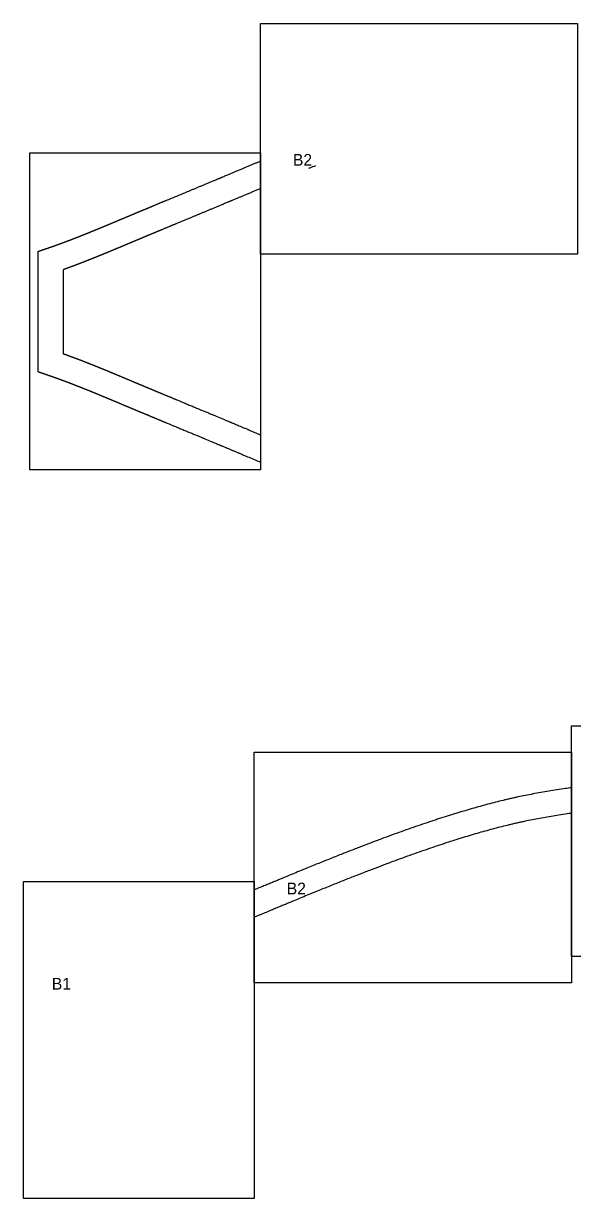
# Model space of a CAD drawing. Header units: inches. Extents: x -258 to 221, y -290 to -19.
# Drawn here: x -258.2 to -181.7, y -186.3 to -23.2 of the extents above; entities that cross this region are included whole.
import ezdxf

# ---------------------------------------------------------------- set-up
doc = ezdxf.new("R2010")
doc.units = ezdxf.units.IN
doc.header["$MEASUREMENT"] = 0

msp = doc.modelspace()

# ---------------------------------------------------------------- linework, layer by layer
at = {"color": 7, "linetype": 'Continuous', "lineweight": 25}
for p, q in [((-256.17, -54.9), (-256.17, -71.53)), ((-252.67, -57.4), (-252.67, -69.03))]:
    msp.add_line(p, q, dxfattribs=at)
for points in [[(-225.3, -23.21), (-181.3, -23.21), (-181.3, -55.21), (-225.3, -55.21)], [(-257.3, -41.17), (-225.3, -41.17), (-225.3, -85.17), (-257.3, -85.17)], [(-182.15, -120.72), (-138.15, -120.72), (-138.15, -152.72), (-182.15, -152.72)], [(-226.15, -124.36), (-182.15, -124.36), (-182.15, -156.36), (-226.15, -156.36)], [(-258.15, -142.31), (-226.15, -142.31), (-226.15, -186.31), (-258.15, -186.31)]]:
    msp.add_lwpolyline(points, close=True)
for points, degree, knots in [([(-225.3, -42.34), (-225.39, -42.38), (-225.61, -42.47), (-225.98, -42.62), (-226.4, -42.8), (-226.83, -42.98), (-227.21, -43.14), (-227.52, -43.27), (-227.76, -43.37), (-228, -43.47), (-228.24, -43.57), (-228.49, -43.68), (-228.79, -43.8), (-229.14, -43.95), (-229.52, -44.11), (-229.86, -44.25), (-230.15, -44.37), (-230.39, -44.48), (-230.56, -44.55), (-230.67, -44.59), (-230.74, -44.62), (-230.8, -44.65), (-230.89, -44.69), (-231, -44.73), (-231.13, -44.78), (-231.3, -44.86), (-231.5, -44.94), (-231.75, -45.05), (-232.07, -45.18), (-232.45, -45.34), (-232.82, -45.49), (-233.1, -45.61), (-233.37, -45.72), (-233.71, -45.86), (-234.11, -46.03), (-234.5, -46.19), (-234.89, -46.36), (-235.4, -46.57), (-236.02, -46.82), (-237, -47.23), (-237.75, -47.54), (-238.24, -47.75)], 3, [0.8267344, 0.8267344, 0.8267344, 0.8267344, 0.8281242, 0.8300773, 0.8320304, 0.8339836, 0.8359367, 0.8369133, 0.8378899, 0.8388664, 0.839843, 0.8408196, 0.8417961, 0.8437493, 0.8457024, 0.8476556, 0.8496087, 0.8515618, 0.853515, 0.8544916, 0.8554681, 0.8564447, 0.8574213, 0.8593744, 0.8613275, 0.8632807, 0.867187, 0.8710932, 0.8749995, 0.8828121, 0.8906246, 0.8945309, 0.8984372, 0.9062498, 0.9140623, 0.9218749, 0.9296874, 0.9375, 0.9531251, 0.9687502, 1.0000005, 1.0000005, 1.0000005, 1.0000005]), ([(-217.67, -42.96), (-217.92, -43.07), (-218.23, -43.19), (-218.55, -43.33), (-218.62, -43.35)], 3, [0.782907947, 0.782907947, 0.782907947, 0.782907947, 0.789062919, 0.790595826, 0.790595826, 0.790595826, 0.790595826]), ([(-225.3, -46.13), (-225.36, -46.16), (-225.57, -46.25), (-225.86, -46.37), (-226.17, -46.5), (-226.4, -46.6), (-226.64, -46.7), (-226.89, -46.8), (-227.13, -46.9), (-227.44, -47.03), (-227.79, -47.18), (-228.17, -47.34), (-228.5, -47.48), (-228.79, -47.6), (-229.04, -47.7), (-229.2, -47.77), (-229.31, -47.82), (-229.38, -47.85), (-229.45, -47.88), (-229.54, -47.91), (-229.65, -47.96), (-229.77, -48.01), (-229.94, -48.08), (-230.15, -48.17), (-230.4, -48.27), (-230.72, -48.41), (-231.1, -48.57), (-231.47, -48.72), (-231.75, -48.84), (-232.03, -48.95), (-232.36, -49.09), (-232.76, -49.26), (-233.16, -49.43), (-233.55, -49.59), (-233.93, -49.75), (-234.3, -49.9), (-234.8, -50.11), (-235.66, -50.47), (-236.4, -50.77), (-236.9, -50.98)], 3, [0.8331617, 0.8331617, 0.8331617, 0.8331617, 0.8339846, 0.8359377, 0.8369143, 0.8378909, 0.8388674, 0.839844, 0.8408205, 0.8417971, 0.8437502, 0.8457033, 0.8476565, 0.8496096, 0.8515627, 0.8535158, 0.8544924, 0.8554689, 0.8564455, 0.857422, 0.8593752, 0.8613283, 0.8632814, 0.8671876, 0.8710939, 0.8750001, 0.8828126, 0.890625, 0.8945313, 0.8984375, 0.90625, 0.9140625, 0.9218749, 0.9296874, 0.9374999, 0.9453123, 0.9531248, 0.9687498, 0.9999996, 0.9999996, 0.9999996, 0.9999996]), ([(-238.24, -47.75), (-239.05, -48.08), (-240.08, -48.51), (-240.65, -48.75), (-241.19, -48.98), (-241.65, -49.17), (-241.96, -49.3), (-242.18, -49.39), (-242.31, -49.45), (-242.37, -49.47), (-242.4, -49.48), (-242.42, -49.49), (-242.46, -49.51), (-242.56, -49.55), (-242.7, -49.61), (-242.92, -49.7), (-243.25, -49.84), (-243.68, -50.02), (-244.03, -50.17), (-244.22, -50.25), (-244.32, -50.29), (-244.4, -50.33), (-244.48, -50.36), (-244.53, -50.38), (-244.61, -50.41), (-244.8, -50.49), (-245.09, -50.61), (-245.4, -50.75), (-245.69, -50.87), (-245.92, -50.96), (-246.08, -51.03), (-246.2, -51.08), (-246.3, -51.12), (-246.37, -51.15), (-246.42, -51.17), (-246.47, -51.19), (-246.5, -51.2), (-246.52, -51.21), (-246.53, -51.22), (-246.54, -51.22), (-246.55, -51.23), (-246.56, -51.23), (-246.57, -51.23), (-246.59, -51.24), (-246.63, -51.26), (-246.67, -51.28), (-246.74, -51.31), (-246.83, -51.35), (-246.97, -51.4), (-247.11, -51.46), (-247.3, -51.54), (-247.55, -51.64), (-247.82, -51.76), (-248.06, -51.85), (-248.22, -51.92), (-248.35, -51.97), (-248.46, -52.02), (-248.54, -52.05), (-248.57, -52.06), (-248.6, -52.07), (-248.61, -52.08), (-248.63, -52.08), (-248.65, -52.09), (-248.69, -52.11), (-248.77, -52.14), (-248.9, -52.2), (-249.04, -52.26), (-249.22, -52.33), (-249.47, -52.43), (-249.75, -52.54), (-250.03, -52.65), (-250.27, -52.75), (-250.43, -52.81), (-250.55, -52.86), (-250.62, -52.89), (-250.66, -52.9), (-250.68, -52.91), (-250.7, -52.92), (-250.73, -52.93), (-250.78, -52.95), (-250.86, -52.98), (-250.99, -53.03), (-251.17, -53.1), (-251.42, -53.2), (-251.78, -53.33), (-252.19, -53.49), (-252.49, -53.6), (-252.64, -53.66), (-252.71, -53.69), (-252.74, -53.7), (-252.76, -53.7), (-252.8, -53.72), (-252.86, -53.74), (-252.95, -53.78), (-253.07, -53.82), (-253.21, -53.87), (-253.35, -53.92), (-253.49, -53.97), (-253.62, -54.02), (-253.76, -54.07), (-253.94, -54.13), (-254.18, -54.22), (-254.43, -54.3), (-254.6, -54.36), (-254.72, -54.41), (-254.81, -54.44), (-254.9, -54.47), (-255.06, -54.52), (-255.31, -54.6), (-255.81, -54.77), (-256.17, -54.9)], 2, [-0.000001, -0.000001, -0.000001, 0.084393, 0.118151, 0.151909, 0.185667, 0.210986, 0.227864, 0.240524, 0.246853, 0.249491, 0.250546, 0.252128, 0.257403, 0.265842, 0.278501, 0.29538, 0.320699, 0.346017, 0.358676, 0.365006, 0.369226, 0.373445, 0.37661, 0.37872, 0.383995, 0.396654, 0.413533, 0.430412, 0.447291, 0.45995, 0.468389, 0.476829, 0.483158, 0.487378, 0.491598, 0.494763, 0.496873, 0.498455, 0.499246, 0.499774, 0.500301, 0.500829, 0.50162, 0.503202, 0.505312, 0.508477, 0.512697, 0.519026, 0.527466, 0.535905, 0.548564, 0.565443, 0.582322, 0.594981, 0.603421, 0.61186, 0.61819, 0.621355, 0.623465, 0.624783, 0.625311, 0.626102, 0.627684, 0.630849, 0.637179, 0.645618, 0.654058, 0.666717, 0.683596, 0.700475, 0.717354, 0.730013, 0.738452, 0.744782, 0.747947, 0.749529, 0.750584, 0.752166, 0.754276, 0.757441, 0.763771, 0.77221, 0.784869, 0.801748, 0.827067, 0.852385, 0.865044, 0.871374, 0.874011, 0.875066, 0.876649, 0.879813, 0.884033, 0.890363, 0.898802, 0.907242, 0.915681, 0.924121, 0.93256, 0.941, 0.953659, 0.970538, 0.983197, 0.991636, 0.997966, 1.002186, 1.008515, 1.021175, 1.038053, 1.080251, 1.080251, 1.080251]), ([(-236.9, -50.98), (-237.74, -51.33), (-238.89, -51.81), (-239.5, -52.06), (-239.96, -52.26), (-240.41, -52.44), (-240.76, -52.59), (-240.93, -52.66), (-241, -52.69), (-241.05, -52.71), (-241.1, -52.73), (-241.16, -52.76), (-241.27, -52.8), (-241.45, -52.88), (-241.73, -53), (-242.09, -53.15), (-242.42, -53.29), (-242.65, -53.39), (-242.83, -53.46), (-242.96, -53.51), (-243.04, -53.55), (-243.08, -53.57), (-243.12, -53.58), (-243.16, -53.6), (-243.21, -53.62), (-243.3, -53.66), (-243.43, -53.71), (-243.61, -53.79), (-243.93, -53.92), (-244.32, -54.09), (-244.61, -54.21), (-244.79, -54.29), (-244.92, -54.34), (-245.01, -54.37), (-245.06, -54.4), (-245.11, -54.42), (-245.15, -54.43), (-245.17, -54.45), (-245.19, -54.45), (-245.19, -54.45), (-245.2, -54.46), (-245.21, -54.46), (-245.22, -54.46), (-245.24, -54.47), (-245.28, -54.49), (-245.33, -54.51), (-245.4, -54.54), (-245.49, -54.57), (-245.6, -54.62), (-245.76, -54.69), (-245.99, -54.78), (-246.24, -54.89), (-246.48, -54.99), (-246.72, -55.09), (-246.93, -55.17), (-247.07, -55.23), (-247.17, -55.27), (-247.23, -55.29), (-247.26, -55.31), (-247.28, -55.31), (-247.29, -55.32), (-247.31, -55.33), (-247.33, -55.34), (-247.36, -55.35), (-247.44, -55.38), (-247.55, -55.43), (-247.71, -55.49), (-247.94, -55.58), (-248.19, -55.69), (-248.44, -55.78), (-248.68, -55.88), (-248.89, -55.97), (-249.04, -56.03), (-249.16, -56.07), (-249.27, -56.11), (-249.33, -56.14), (-249.37, -56.15), (-249.4, -56.17), (-249.43, -56.18), (-249.47, -56.19), (-249.55, -56.22), (-249.66, -56.27), (-249.79, -56.32), (-249.95, -56.38), (-250.18, -56.47), (-250.43, -56.57), (-250.68, -56.66), (-250.93, -56.76), (-251.14, -56.84), (-251.29, -56.89), (-251.39, -56.93), (-251.46, -56.96), (-251.5, -56.97), (-251.53, -56.98), (-251.56, -56.99), (-251.6, -57.01), (-251.67, -57.03), (-251.78, -57.08), (-251.94, -57.13), (-252.13, -57.2), (-252.29, -57.26), (-252.39, -57.3), (-252.44, -57.32), (-252.48, -57.33), (-252.59, -57.37), (-252.67, -57.4)], 2, [0.0000009, 0.0000009, 0.0000009, 0.088243, 0.132364, 0.161778, 0.191192, 0.2206061, 0.2389898, 0.244505, 0.2481817, 0.2518585, 0.2555352, 0.2610504, 0.2720806, 0.2867876, 0.3088481, 0.3309087, 0.3456157, 0.3566459, 0.3639994, 0.3695146, 0.3722721, 0.3741105, 0.3759489, 0.3777873, 0.3805448, 0.3860599, 0.3934135, 0.4044437, 0.4265042, 0.4485647, 0.4632718, 0.474302, 0.4816555, 0.4871706, 0.4908474, 0.4945242, 0.4972817, 0.4986605, 0.4993499, 0.4998095, 0.5002691, 0.5007287, 0.5014181, 0.5027968, 0.5055544, 0.5092312, 0.5129079, 0.518423, 0.5257766, 0.5368068, 0.5515138, 0.5662208, 0.5809278, 0.5956349, 0.6066651, 0.6140186, 0.6195337, 0.6222913, 0.6236701, 0.6245893, 0.6255085, 0.6264277, 0.6278064, 0.630564, 0.6360791, 0.6434326, 0.6544629, 0.6691699, 0.6838769, 0.6985839, 0.7132909, 0.7243212, 0.7316747, 0.7390282, 0.7445433, 0.7473009, 0.7491393, 0.7509777, 0.752816, 0.7555736, 0.7610887, 0.7684422, 0.7757957, 0.786826, 0.801533, 0.81624, 0.830947, 0.845654, 0.8566843, 0.8640378, 0.8695529, 0.8723105, 0.8741489, 0.8759873, 0.8778256, 0.8805832, 0.8860983, 0.8934518, 0.9044821, 0.9155123, 0.9228659, 0.9274618, 0.9293002, 0.9320577, 0.9412496, 0.9412496, 0.9412496]), ([(-252.67, -69.03), (-252.62, -69.05), (-252.53, -69.08), (-252.39, -69.13), (-252.17, -69.21), (-251.95, -69.29), (-251.79, -69.35), (-251.67, -69.39), (-251.6, -69.42), (-251.56, -69.43), (-251.53, -69.44), (-251.5, -69.45), (-251.46, -69.47), (-251.39, -69.49), (-251.29, -69.53), (-251.14, -69.59), (-250.93, -69.67), (-250.68, -69.76), (-250.43, -69.86), (-250.18, -69.95), (-249.95, -70.04), (-249.79, -70.1), (-249.66, -70.15), (-249.55, -70.2), (-249.47, -70.23), (-249.43, -70.24), (-249.4, -70.26), (-249.37, -70.27), (-249.33, -70.28), (-249.27, -70.31), (-249.16, -70.35), (-249.05, -70.4), (-248.9, -70.46), (-248.68, -70.54), (-248.44, -70.64), (-248.19, -70.74), (-247.94, -70.84), (-247.71, -70.93), (-247.55, -71), (-247.44, -71.04), (-247.37, -71.07), (-247.32, -71.09), (-247.29, -71.1), (-247.26, -71.11), (-247.23, -71.13), (-247.17, -71.15), (-247.07, -71.19), (-246.93, -71.25), (-246.72, -71.34), (-246.48, -71.43), (-246.24, -71.54), (-245.99, -71.64), (-245.77, -71.73), (-245.6, -71.8), (-245.49, -71.85), (-245.4, -71.88), (-245.34, -71.91), (-245.28, -71.94), (-245.24, -71.95), (-245.22, -71.96), (-245.21, -71.96), (-245.2, -71.97), (-245.19, -71.97), (-245.18, -71.98), (-245.15, -71.99), (-245.11, -72.01), (-245.06, -72.02), (-245.01, -72.05), (-244.92, -72.08), (-244.79, -72.14), (-244.61, -72.22), (-244.32, -72.34), (-243.93, -72.5), (-243.61, -72.63), (-243.43, -72.71), (-243.3, -72.77), (-243.21, -72.8), (-243.16, -72.82), (-243.12, -72.84), (-243.08, -72.86), (-243.04, -72.88), (-242.96, -72.91), (-242.83, -72.96), (-242.66, -73.04), (-242.42, -73.14), (-242.1, -73.27), (-241.73, -73.42), (-241.46, -73.54), (-241.27, -73.62), (-241.16, -73.67), (-241.1, -73.69), (-241.05, -73.71), (-241, -73.73), (-240.93, -73.76), (-240.76, -73.83), (-240.41, -73.98), (-239.96, -74.17), (-239.5, -74.36), (-238.89, -74.61), (-237.74, -75.09), (-236.9, -75.44)], 2, [0.058636, 0.058636, 0.058636, 0.0641517, 0.0696675, 0.080699, 0.0954076, 0.1064391, 0.1137935, 0.1193092, 0.1220671, 0.1239057, 0.1257442, 0.1275828, 0.1303407, 0.1358565, 0.1432108, 0.1542423, 0.168951, 0.1836596, 0.1983683, 0.213077, 0.2241085, 0.2314628, 0.2388171, 0.2443329, 0.2470907, 0.2489293, 0.2507679, 0.2526065, 0.2553644, 0.2608801, 0.2682345, 0.2755888, 0.2866203, 0.301329, 0.3160376, 0.3307463, 0.345455, 0.3564865, 0.3638408, 0.3693565, 0.3721144, 0.373953, 0.3757916, 0.3776302, 0.380388, 0.3859038, 0.3932581, 0.4042896, 0.4189983, 0.433707, 0.4484156, 0.4631243, 0.4741558, 0.4815101, 0.4870259, 0.490703, 0.4943802, 0.4971381, 0.498517, 0.4992065, 0.4996661, 0.5003556, 0.5012749, 0.5026538, 0.5054117, 0.5090889, 0.512766, 0.5182818, 0.5256361, 0.5366676, 0.5513763, 0.5734393, 0.5955023, 0.6065338, 0.6138881, 0.6194039, 0.6221617, 0.6240003, 0.6258389, 0.6276775, 0.6304354, 0.6359511, 0.6433055, 0.654337, 0.6690456, 0.6911086, 0.7131716, 0.7278803, 0.7389118, 0.7444275, 0.7481047, 0.7517819, 0.755459, 0.7609748, 0.7793606, 0.808778, 0.8381953, 0.8676126, 0.9117386, 0.9999906, 0.9999906, 0.9999906]), ([(-256.17, -71.53), (-255.81, -71.65), (-255.3, -71.82), (-255.05, -71.91), (-254.88, -71.96), (-254.79, -72), (-254.67, -72.04), (-254.44, -72.12), (-254.16, -72.21), (-253.94, -72.29), (-253.83, -72.33), (-253.78, -72.35), (-253.72, -72.37), (-253.58, -72.42), (-253.37, -72.49), (-253.2, -72.56), (-253.06, -72.61), (-252.93, -72.65), (-252.84, -72.69), (-252.78, -72.71), (-252.74, -72.73), (-252.7, -72.74), (-252.62, -72.77), (-252.47, -72.83), (-252.24, -72.91), (-251.97, -73.02), (-251.69, -73.12), (-251.41, -73.23), (-251.16, -73.33), (-250.98, -73.4), (-250.85, -73.45), (-250.77, -73.48), (-250.72, -73.5), (-250.68, -73.51), (-250.65, -73.53), (-250.61, -73.54), (-250.53, -73.57), (-250.42, -73.62), (-250.25, -73.68), (-250.02, -73.78), (-249.74, -73.89), (-249.46, -74), (-249.18, -74.11), (-248.92, -74.22), (-248.76, -74.28), (-248.68, -74.32), (-248.63, -74.34), (-248.61, -74.35), (-248.59, -74.35), (-248.56, -74.36), (-248.53, -74.38), (-248.45, -74.41), (-248.34, -74.45), (-248.21, -74.51), (-248.05, -74.58), (-247.81, -74.67), (-247.54, -74.79), (-247.29, -74.89), (-247.1, -74.97), (-246.96, -75.03), (-246.82, -75.08), (-246.73, -75.12), (-246.66, -75.15), (-246.62, -75.17), (-246.58, -75.18), (-246.56, -75.19), (-246.55, -75.2), (-246.54, -75.2), (-246.53, -75.21), (-246.51, -75.21), (-246.49, -75.22), (-246.46, -75.24), (-246.41, -75.25), (-246.36, -75.28), (-246.29, -75.31), (-246.16, -75.36), (-245.95, -75.45), (-245.68, -75.56), (-245.39, -75.68), (-245.08, -75.81), (-244.79, -75.94), (-244.6, -76.01), (-244.53, -76.05), (-244.48, -76.07), (-244.44, -76.08), (-244.36, -76.11), (-244.23, -76.17), (-244.03, -76.26), (-243.68, -76.4), (-243.25, -76.59), (-242.92, -76.72), (-242.7, -76.81), (-242.57, -76.87), (-242.5, -76.9), (-242.45, -76.92), (-242.41, -76.94), (-242.37, -76.95), (-242.31, -76.98), (-242.17, -77.04), (-241.96, -77.13), (-241.64, -77.26), (-241.19, -77.45), (-240.65, -77.67), (-240.08, -77.91), (-239.05, -78.34), (-238.24, -78.68)], 2, [-0.079104, -0.079104, -0.079104, -0.036951, -0.02009, -0.007444, -0.001121, 0.003095, 0.013633, 0.030494, 0.047355, 0.057893, 0.061055, 0.063163, 0.068432, 0.081078, 0.093723, 0.102154, 0.110585, 0.116908, 0.121123, 0.124284, 0.126392, 0.129553, 0.135876, 0.148522, 0.165384, 0.182245, 0.199106, 0.215967, 0.228613, 0.237044, 0.243367, 0.246528, 0.248636, 0.250743, 0.252851, 0.256012, 0.262335, 0.270766, 0.283412, 0.300273, 0.317134, 0.333995, 0.350857, 0.363503, 0.369825, 0.372987, 0.374568, 0.375621, 0.377202, 0.37931, 0.382471, 0.388794, 0.397225, 0.405655, 0.418301, 0.435163, 0.452024, 0.46467, 0.4731, 0.481531, 0.487854, 0.492069, 0.495231, 0.497338, 0.498919, 0.499709, 0.500236, 0.501027, 0.50208, 0.503661, 0.505769, 0.50893, 0.513146, 0.517361, 0.523684, 0.53633, 0.553191, 0.570052, 0.586913, 0.603774, 0.61642, 0.62169, 0.623797, 0.625905, 0.628012, 0.633282, 0.641712, 0.654358, 0.67965, 0.704942, 0.721803, 0.734449, 0.740772, 0.744987, 0.748148, 0.750256, 0.753418, 0.759741, 0.772386, 0.789248, 0.814539, 0.848262, 0.881984, 0.915707, 1.000012, 1.000012, 1.000012]), ([(-236.9, -75.44), (-236.51, -75.6), (-235.93, -75.85), (-235.16, -76.17), (-234.67, -76.37), (-234.29, -76.53), (-233.91, -76.69), (-233.46, -76.87), (-232.96, -77.08), (-232.48, -77.28), (-232.16, -77.42), (-231.95, -77.5), (-231.81, -77.56), (-231.43, -77.72), (-230.99, -77.9), (-230.53, -78.1), (-230.29, -78.2), (-230.04, -78.3), (-229.83, -78.39), (-229.66, -78.46), (-229.55, -78.5), (-229.47, -78.54), (-229.4, -78.57), (-229.33, -78.6), (-229.23, -78.64), (-229.07, -78.71), (-228.85, -78.8), (-228.58, -78.91), (-228.27, -79.04), (-227.92, -79.19), (-227.52, -79.36), (-227.2, -79.49), (-226.97, -79.59), (-226.81, -79.65), (-226.54, -79.77), (-226.16, -79.93), (-225.72, -80.11), (-225.44, -80.23), (-225.3, -80.29)], 3, [0.0000024, 0.0000024, 0.0000024, 0.0000024, 0.0156273, 0.0234398, 0.0312522, 0.0351584, 0.0390647, 0.0468771, 0.0546896, 0.062502, 0.0703145, 0.0722676, 0.0742207, 0.0781269, 0.0937518, 0.097658, 0.1015643, 0.1054705, 0.1093767, 0.1113298, 0.1132829, 0.1142595, 0.1152361, 0.1162126, 0.1171892, 0.1191423, 0.1210954, 0.1230485, 0.1250016, 0.1269547, 0.1289078, 0.130861, 0.1313492, 0.1318375, 0.1328141, 0.1347672, 0.1367203, 0.138651, 0.138651, 0.138651, 0.138651]), ([(-238.24, -78.68), (-237.85, -78.84), (-237.27, -79.08), (-236.5, -79.4), (-236.02, -79.6), (-235.63, -79.76), (-235.25, -79.92), (-234.81, -80.1), (-234.3, -80.31), (-233.83, -80.51), (-233.5, -80.65), (-233.3, -80.73), (-233.16, -80.79), (-232.78, -80.95), (-232.34, -81.13), (-231.88, -81.33), (-231.64, -81.43), (-231.39, -81.53), (-231.18, -81.62), (-231.01, -81.69), (-230.91, -81.73), (-230.82, -81.77), (-230.75, -81.8), (-230.69, -81.82), (-230.58, -81.87), (-230.43, -81.93), (-230.2, -82.03), (-229.93, -82.14), (-229.62, -82.27), (-229.27, -82.42), (-228.88, -82.58), (-228.55, -82.72), (-228.32, -82.82), (-228.17, -82.88), (-227.89, -83), (-227.51, -83.16), (-226.92, -83.4), (-226.23, -83.7), (-225.65, -83.94), (-225.35, -84.06), (-225.3, -84.08)], 3, [-0.0000032, -0.0000032, -0.0000032, -0.0000032, 0.0156219, 0.0234345, 0.031247, 0.0351533, 0.0390596, 0.0468722, 0.0546847, 0.0624973, 0.0703099, 0.072263, 0.0742162, 0.0781224, 0.0937476, 0.0976539, 0.1015601, 0.1054664, 0.1093727, 0.1113259, 0.113279, 0.1142556, 0.1152321, 0.1162087, 0.1171853, 0.1191384, 0.1210916, 0.1230447, 0.1249978, 0.126951, 0.1289041, 0.1308573, 0.1313456, 0.1318338, 0.1328104, 0.1347636, 0.1367167, 0.140623, 0.1445293, 0.145356, 0.145356, 0.145356, 0.145356]), ([(-182.15, -129.29), (-182.43, -129.33), (-183.1, -129.42), (-184.15, -129.58), (-185.29, -129.77), (-186.4, -129.96), (-187.48, -130.16), (-188.53, -130.36), (-189.4, -130.54), (-190.09, -130.69), (-190.6, -130.81), (-191.11, -130.93), (-191.8, -131.09), (-192.67, -131.31), (-193.73, -131.58), (-194.82, -131.88), (-195.92, -132.19), (-197.05, -132.52), (-198.01, -132.81), (-198.79, -133.05), (-199.58, -133.3), (-200.39, -133.56), (-201.22, -133.83), (-202.06, -134.11), (-203.13, -134.47), (-204.43, -134.92), (-205.75, -135.39), (-207.11, -135.88), (-208.27, -136.31), (-209.21, -136.66), (-210.17, -137.03), (-211.4, -137.5), (-212.67, -137.99), (-213.71, -138.39), (-214.76, -138.81), (-215.85, -139.25), (-216.98, -139.7), (-217.85, -140.05), (-218.59, -140.35), (-219.19, -140.6), (-219.81, -140.85), (-220.6, -141.18), (-221.61, -141.59), (-222.49, -141.96), (-223.21, -142.26), (-223.68, -142.45), (-224.05, -142.61), (-224.44, -142.77), (-224.97, -142.99), (-225.58, -143.24), (-225.99, -143.41), (-226.15, -143.48)], 3, [0.317412, 0.317412, 0.317412, 0.317412, 0.3281203, 0.3437454, 0.3593706, 0.3749957, 0.3906208, 0.4062459, 0.421871, 0.4296836, 0.4374962, 0.4453087, 0.4531213, 0.4687464, 0.4843715, 0.4999966, 0.5156218, 0.5312469, 0.546872, 0.5546846, 0.5624971, 0.5781222, 0.5859348, 0.5937474, 0.6093725, 0.6249976, 0.6406227, 0.6562478, 0.671873, 0.6796855, 0.6874981, 0.7031232, 0.7187483, 0.7265609, 0.7343734, 0.7499986, 0.7578111, 0.7656237, 0.7734362, 0.7773425, 0.7812488, 0.7890614, 0.7968739, 0.8046865, 0.8085928, 0.812499, 0.8144522, 0.8164053, 0.8203116, 0.8242179, 0.8267344, 0.8267344, 0.8267344, 0.8267344]), ([(-182.15, -132.82), (-182.26, -132.84), (-182.75, -132.91), (-183.61, -133.04), (-184.71, -133.22), (-185.78, -133.4), (-186.83, -133.6), (-187.84, -133.79), (-188.67, -133.97), (-189.33, -134.11), (-189.82, -134.22), (-190.31, -134.34), (-190.98, -134.49), (-191.81, -134.7), (-192.84, -134.97), (-193.89, -135.25), (-194.96, -135.55), (-196.05, -135.87), (-196.99, -136.16), (-197.75, -136.39), (-198.52, -136.63), (-199.31, -136.89), (-200.12, -137.16), (-200.95, -137.43), (-201.99, -137.78), (-203.27, -138.23), (-204.57, -138.69), (-205.91, -139.17), (-207.05, -139.59), (-207.98, -139.94), (-208.93, -140.3), (-210.14, -140.76), (-211.4, -141.25), (-212.42, -141.65), (-213.47, -142.06), (-214.55, -142.5), (-215.68, -142.95), (-216.54, -143.3), (-217.27, -143.59), (-217.87, -143.84), (-218.48, -144.09), (-219.27, -144.41), (-220.27, -144.83), (-221.15, -145.19), (-221.87, -145.49), (-222.33, -145.68), (-222.71, -145.84), (-223.09, -146), (-223.62, -146.22), (-224.31, -146.51), (-224.94, -146.77), (-225.48, -147), (-225.84, -147.15), (-226.07, -147.24), (-226.15, -147.28)], 3, [0.3238958, 0.3238958, 0.3238958, 0.3238958, 0.3281271, 0.3437521, 0.359377, 0.375002, 0.3906269, 0.4062518, 0.4218768, 0.4296893, 0.4375017, 0.4453142, 0.4531267, 0.4687516, 0.4843766, 0.5000015, 0.5156264, 0.5312514, 0.5468763, 0.5546888, 0.5625013, 0.5781262, 0.5859387, 0.5937511, 0.6093761, 0.625001, 0.640626, 0.6562509, 0.6718759, 0.6796883, 0.6875008, 0.7031257, 0.7187507, 0.7265632, 0.7343756, 0.7500006, 0.757813, 0.7656255, 0.773438, 0.7773442, 0.7812504, 0.7890629, 0.7968754, 0.8046879, 0.8085941, 0.8125003, 0.8144534, 0.8164066, 0.8203128, 0.824219, 0.8281253, 0.8300784, 0.8320315, 0.8331617, 0.8331617, 0.8331617, 0.8331617])]:
    msp.add_open_spline(points, degree=degree, knots=knots, dxfattribs=at)

# ---------------------------------------------------------------- texts
at = {"color": 3}
for s, p in [('B2', (-220.78, -42.95)), ('B2', (-221.64, -144.09)), ('B1', (-254.22, -157.31))]:
    msp.add_text(s, height=1.624, dxfattribs=at).set_placement(p)

doc.saveas('drawing.dxf')
